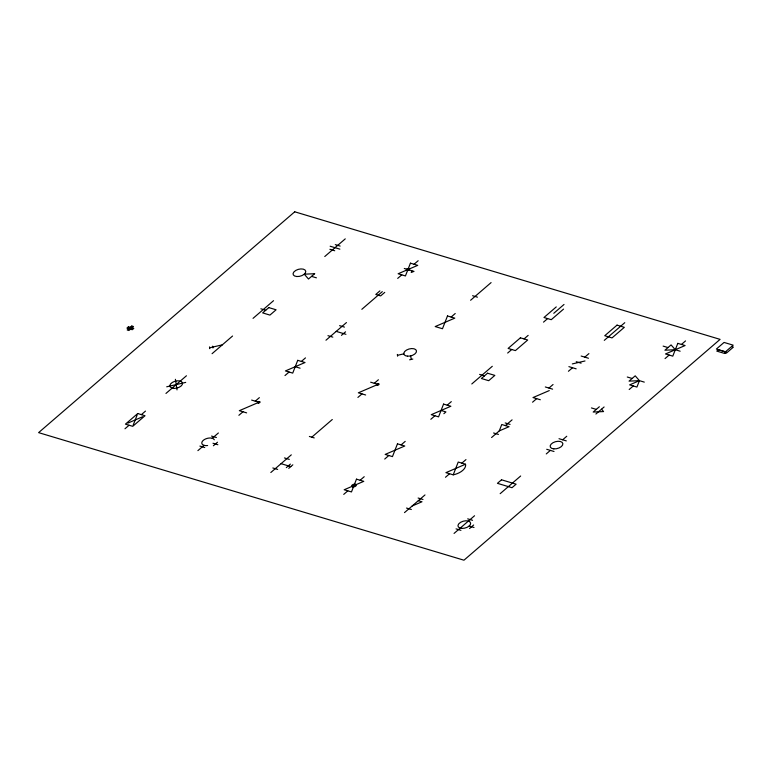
<?xml version="1.0" encoding="UTF-8"?>
<svg xmlns="http://www.w3.org/2000/svg" width="772" height="772" viewBox="0 0 772 772"><rect width="100%" height="100%" fill="white"/><g stroke="black" fill="none" stroke-linecap="round" stroke-linejoin="round"><path stroke-width="1.16" d="M411.746 270.702L411.225 272.468L414.004 271.377L404.287 268.463M133.189 425.121L137.126 415.085M258.639 402.965L259.189 401.565M377.662 385.083L378.212 383.694M453.222 474.828L458.221 462.042L465.516 464.233A13.124 7.17 -14.9 0 1 453.222 474.828L445.927 472.647L465.516 464.233M499.262 430.901L501.761 424.503L509.057 426.694L499.262 430.901L491.581 437.521M639.438 380.664L629.064 381.127L635.211 375.829L639.438 380.664L636.929 387.062L629.643 384.871L639.438 380.664L644.292 382.121M128.625 328.631L130.14 327.328M130.565 329.21L132.07 327.907M124.977 428.769L129.078 425.237M141.373 414.641L145.474 411.1M165.961 393.44L186.448 375.771M212.068 353.692L232.555 336.023M253.042 318.353L273.539 300.684M324.761 256.526L345.258 238.857M379.882 290.909L375.79 294.45L380.644 295.908L384.745 292.376M197.893 450.636L204.04 445.338M212.242 438.274L218.389 432.976M238.876 415.307L242.977 411.775M255.271 401.17L259.373 397.638M284.984 375.559L289.085 372.027M301.379 361.421L305.471 357.89M325.967 340.22L346.454 322.561M361.827 309.311L382.314 291.642M397.686 278.393L401.778 274.861M414.072 264.256L418.173 260.724M213.381 445.762L217.482 442.231M341.456 335.347L345.547 331.815M270.818 472.512L291.305 454.843M311.791 437.174L332.288 419.514M357.899 397.426L362 393.894M374.295 383.298L378.396 379.756M451.137 317.041L455.229 313.509M470.602 300.26L491.088 282.6M286.306 467.629L290.397 464.097M288.728 468.363L292.829 464.821M556.265 306.909L543.971 317.504L551.266 319.695L563.56 309.089M343.733 494.379L347.825 490.847M360.128 480.242L364.22 476.71M384.717 459.05L388.808 455.509M401.102 444.913L405.203 441.381M430.815 419.292L434.916 415.761M447.21 405.165L451.311 401.633M471.798 383.964L492.295 366.295M507.658 353.045L511.759 349.513M524.053 338.918L528.154 335.386M543.517 322.136L547.618 318.595M553.765 313.297L564.014 304.467M443.871 413.686L445.927 411.92L441.063 410.463M404.499 512.608L424.986 494.939M445.473 477.27L449.574 473.738M461.868 463.142L465.97 459.601M505.409 425.604L512.077 419.852M532.564 402.193L536.665 398.651M548.96 388.055L553.051 384.524M568.424 371.274L572.525 367.742M584.819 357.137L588.911 353.605M604.283 340.356L624.77 322.686M599.352 406.748L593.205 412.045L603.579 411.582L601.504 409.208M454.061 533.423L474.548 515.754M500.169 493.675L520.656 476.006M546.267 453.926L550.368 450.394M562.663 439.789L566.764 436.257M595.897 414.043L604.1 406.979M629.19 389.493L633.291 385.961M665.049 358.584L669.15 355.052M681.444 344.447L685.536 340.915M469.55 528.54L473.651 525.008M127.795 423.133L142.656 416.745M549.268 390.584L533.018 397.561L540.313 399.751M412.18 505.978L421.966 501.781L418.327 500.681M209.637 347.786L222.307 344.852M166.704 386.801L185.705 382.401M397.483 355.313L403.814 353.846M409.642 359.8L412.817 359.067M572.332 363.911L585.002 360.968M675.297 349.745L664.924 350.208L671.071 344.91L675.297 349.745L680.151 351.202M731.576 346.551L733.4 347.101L726.433 353.103L724.609 352.553L733.168 345.161L724.049 342.43L716.368 349.05L725.477 351.781M335.289 244.627L340.153 246.085M330.146 246.229L339.873 249.144M663.138 346.107L668.002 347.564M329.876 249.298L334.73 250.755M472.599 295.715L477.463 297.172M581.171 356.046L588.467 358.237M311.57 276.376L316.423 277.833M576.24 361.711L581.104 363.168M627.279 377.016L632.143 378.473M568.877 366.642L576.163 368.833M545.312 386.965L552.607 389.146M339.593 325.649L344.457 327.106M260.859 308.79L265.722 310.248M336.206 331.391L345.933 334.305M479.615 374.401L484.478 375.858M591.42 407.934L596.283 409.392M327.965 335.675L332.819 337.132M370.647 382.198L377.942 384.388L358.353 392.803L365.648 394.984M559.015 438.699L566.31 440.889M505.216 422.94L510.08 424.397M295.232 366.729L300.086 368.186M493.578 432.976L498.442 434.433M546.721 449.294L554.016 451.485M251.624 400.079L258.919 402.27L239.33 410.685L246.625 412.866M309.369 436.45L314.223 437.907M211.528 436.064L216.392 437.521M284.443 457.931L289.307 459.388M418.125 498.027L422.988 499.484M467.697 518.842L472.551 520.299M213.004 443.263L217.868 444.72M281.056 463.673L290.783 466.597M469.164 526.05L474.027 527.508M199.89 446.091L204.754 447.548M272.815 467.967L277.669 469.424M406.497 508.053L411.351 509.52M456.059 528.878L460.923 530.335M410.694 355.911L411.235 359.434M397.348 354.435L397.619 356.191M212.676 346.174L212.947 347.94M209.501 346.908L209.772 348.674M175.398 379.313L177.02 389.899M207.62 445.531A6.514 3.551 -14.9 0 1 201.781 443.08A6.514 3.551 -14.9 0 1 207.253 438.361A6.514 3.551 -14.9 0 1 214.298 439.77M297.731 360.331L292.723 373.117L285.437 370.927L305.017 362.522L297.731 360.331M410.434 263.165L405.425 275.951L398.14 273.761L417.72 265.356L410.434 263.165M356.481 479.151L351.472 491.938L344.187 489.757L363.766 481.342L356.481 479.151M397.464 443.823L392.456 456.609L385.17 454.418L404.75 446.004L397.464 443.823M447.49 315.951L442.481 328.737L435.196 326.556L454.776 318.141L447.49 315.951M443.562 404.074L438.564 416.861L431.268 414.67L450.858 406.255L443.562 404.074M677.797 343.357L672.788 356.143L665.503 353.952L685.082 345.538L677.797 343.357M128.422 326.817L126.917 328.11L132.273 329.721L133.788 328.418L128.422 326.817M131.79 326.035L127.206 329.982L128.914 330.503L133.498 326.546L131.79 326.035M294.74 211.798L38.6 432.629L463.953 560.202L720.093 339.371L294.74 211.798M137.725 413.541L125.431 424.146L132.726 426.327L145.02 415.732L137.725 413.541M268.801 307.603L262.654 312.901L269.939 315.092L276.087 309.784L268.801 307.603M314.638 273.722L308.491 279.03L304.274 274.185L314.638 273.722M520.405 337.818L508.111 348.423L515.407 350.604L527.701 340.008L520.405 337.818M487.547 373.214L481.4 378.512L488.695 380.692L494.842 375.395L487.547 373.214M617.031 325.128L604.737 335.733L612.022 337.914L624.326 327.318L617.031 325.128M501.52 479.798L497.429 483.33L512.01 487.701L516.111 484.169L501.52 479.798M718.317 349.774L716.773 351.096L724.754 353.489L726.288 352.167L718.317 349.774M173.825 388.412A6.514 3.551 -14.9 0 0 182.501 382.941A6.514 3.551 -14.9 0 0 172.291 382.449A6.514 3.551 -14.9 0 0 173.825 388.412M296.709 276.521A6.514 3.551 -14.9 0 0 305.751 271.262A6.514 3.551 -14.9 0 0 295.782 270.412A6.514 3.551 -14.9 0 0 296.709 276.521M258.427 402.965A1.197 0.647 -14.9 0 0 260.077 401.99A1.197 0.647 -14.9 0 0 258.244 401.845A1.197 0.647 -14.9 0 0 258.427 402.965M407.278 270.49A1.592 0.868 -14.9 0 0 409.478 269.196A1.592 0.868 -14.9 0 0 407.027 268.994A1.592 0.868 -14.9 0 0 407.278 270.49M377.45 385.083A1.197 0.647 -14.9 0 0 379.1 384.118A1.197 0.647 -14.9 0 0 377.267 383.964A1.197 0.647 -14.9 0 0 377.45 385.083M407.452 356.172A6.514 3.551 -14.9 0 0 416.484 350.913A6.514 3.551 -14.9 0 0 406.516 350.054A6.514 3.551 -14.9 0 0 407.452 356.172M353.007 486.939A2.384 1.303 -14.9 0 0 356.297 484.999A2.384 1.303 -14.9 0 0 352.63 484.7A2.384 1.303 -14.9 0 0 353.007 486.939M461.608 528.376A6.514 3.551 -14.9 0 0 470.64 523.126A6.514 3.551 -14.9 0 0 460.672 522.268A6.514 3.551 -14.9 0 0 461.608 528.376M553.813 448.879A6.514 3.551 -14.9 0 0 562.856 443.62A6.514 3.551 -14.9 0 0 552.877 442.771A6.514 3.551 -14.9 0 0 553.813 448.879"/></g></svg>
